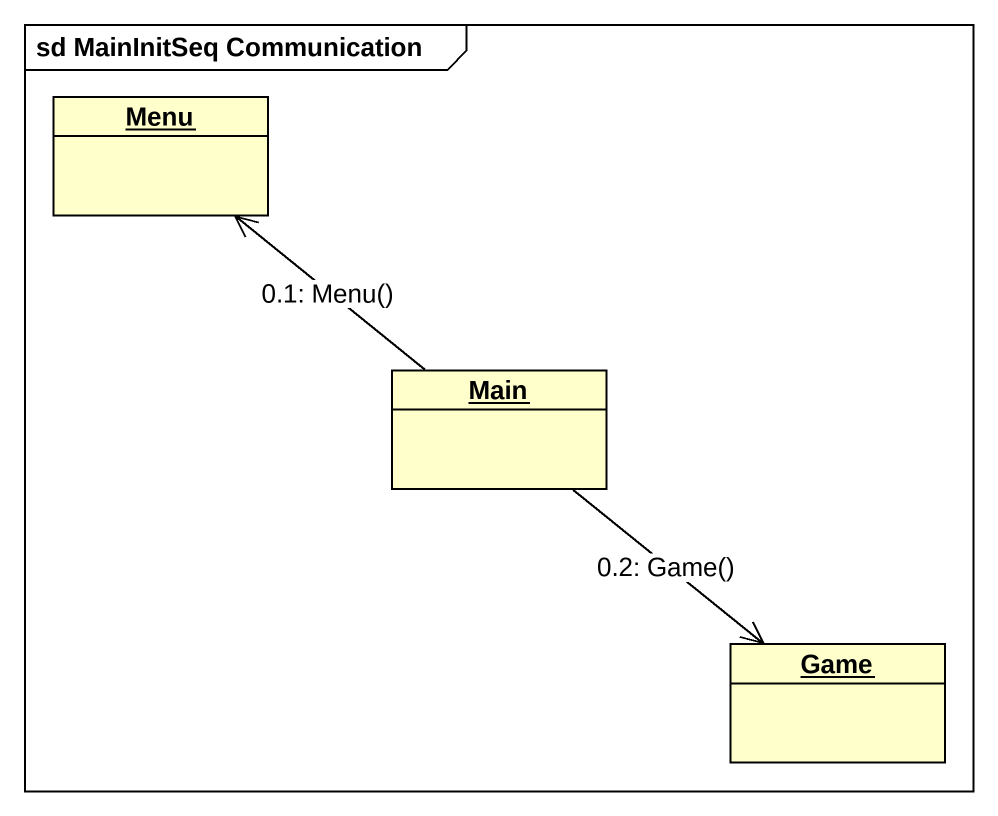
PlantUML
@startuml
mainframe sd MainInitSeq Communication
hide circle
hide empty members
object Menu
object Main
object Game
Main -up-> Menu : 0.1: Menu()
Main --> Game : 0.2: Game()
@enduml
